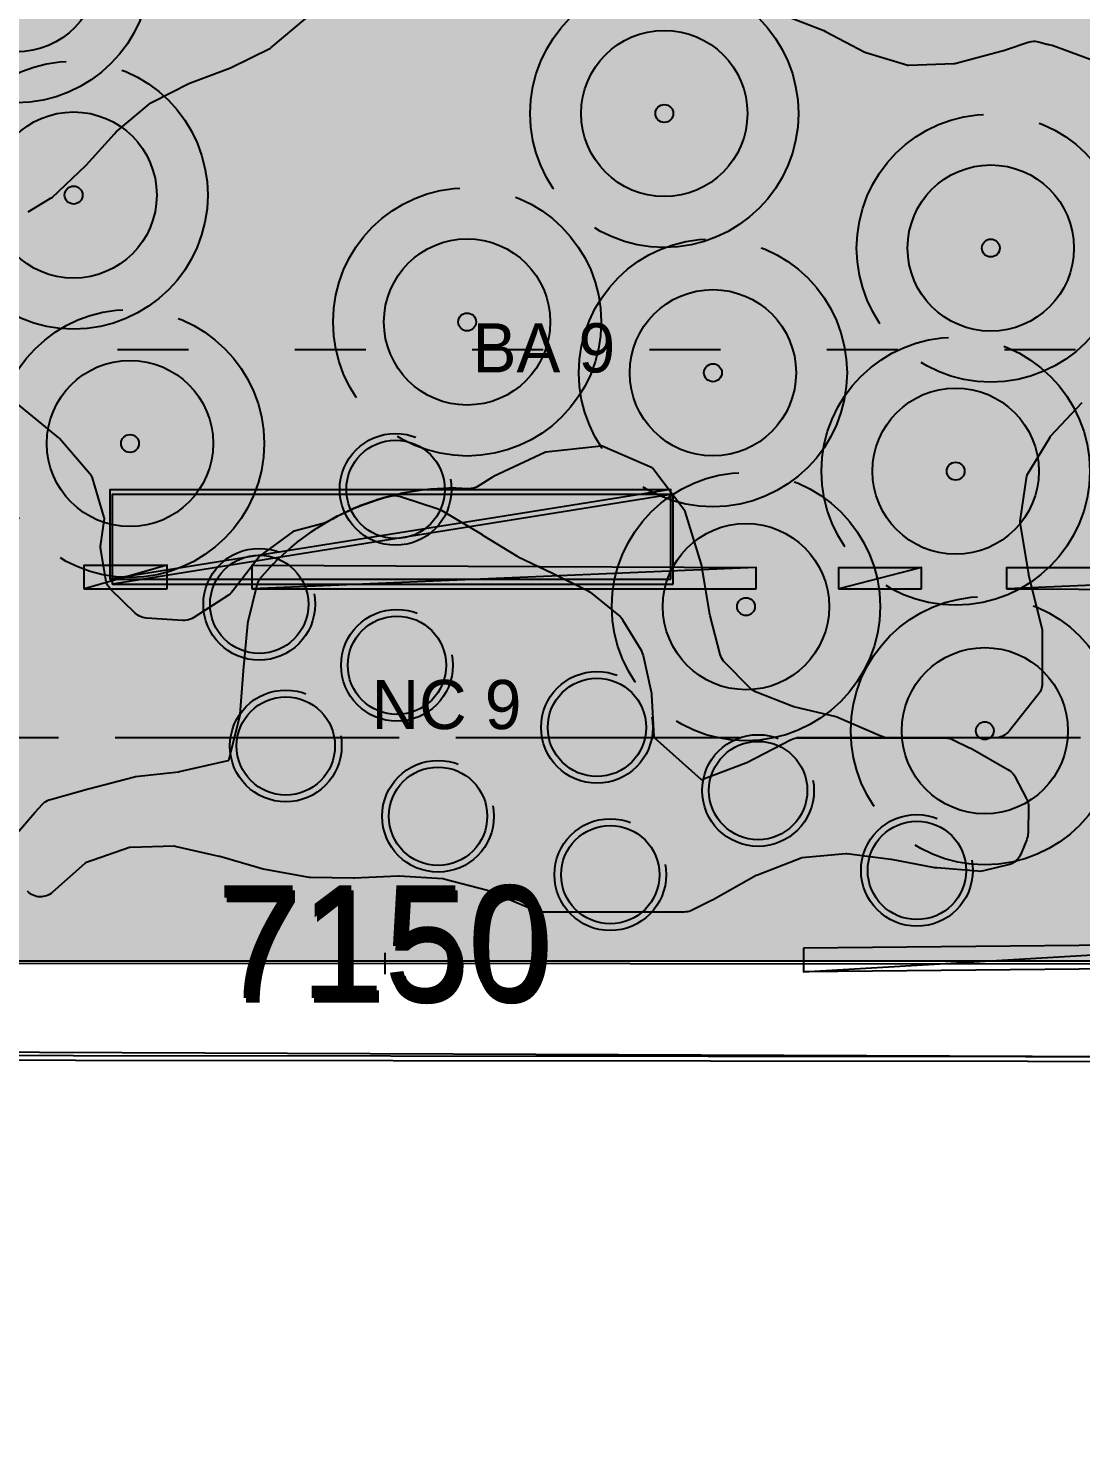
# Model space of a CAD drawing. Header units: metres. Extents: x 1 to 213, y 1 to 147.
# Drawn here: x 86.08 to 90.78, y 40.28 to 46.64 of the extents above; entities that cross this region are included whole.
import ezdxf
from ezdxf.enums import TextEntityAlignment as Align

# ---------------------------------------------------------------- set-up
doc = ezdxf.new("R2010")
doc.units = ezdxf.units.M
doc.linetypes.add('DASHED', pattern=[1.524, 1.27, -0.254])
for name, color, linetype in [('00-BASE-ARQUITECTURA', 8, 'Continuous'), ('00-BASE-TEXTO', 8, 'Continuous'), ('PJ-ARBUSTOS', 82, 'Continuous'), ('PJ-COPA-ADULTA', 8, 'DASHED'), ('PJ-ETIQUETAS', 7, 'Continuous'), ('PJ-GRAVILLA', 42, 'Continuous'), ('PJ-HERBACEAS', 212, 'Continuous'), ('PJ-LIMITE-JARDIN', 7, 'Continuous'), ('PJ-MASAS', 92, 'Continuous'), ('PJ-MASAS-RELLENO', 92, 'Continuous'), ('PJ-RIEGO-SECTORES', 5, 'Continuous'), ('PJ-VISIBILIDAD', 1, 'DASHED')]:
    doc.layers.add(name, color=color, linetype=linetype)

# ---------------------------------------------------------------- blocks, each defined once
blk = doc.blocks.new('PJ_BA')
for radius in [0.372, 0.04]:
    blk.add_circle((0, 0), radius)
at = {"flags": 1}
for tag, p, height in [('CODIGO', (0.15, 0.15), 0.2), ('ESPECIE', (0.15, -0.1), 0.15), ('ZONA', (0.15, -0.3), 0.15)]:
    blk.add_attdef(tag, p, '', height=height, dxfattribs=at)
blk = doc.blocks.new('PJ_NC')
blk.add_circle((0, 0), 0.22)
at = {"flags": 1}
for tag, p, height in [('CODIGO', (0.15, 0.15), 0.2), ('ESPECIE', (0.15, -0.1), 0.15), ('ZONA', (0.15, -0.3), 0.15)]:
    blk.add_attdef(tag, p, '', height=height, dxfattribs=at)

msp = doc.modelspace()

# ---------------------------------------------------------------- hatches: boundary and pattern name
at = {"layer": 'PJ-GRAVILLA'}
h = msp.add_hatch(dxfattribs=at)
h.set_pattern_fill('GRAVEL', scale=0.03)
h.paths.add_polyline_path([(77.6993, 54.0632), (78.7135, 54.0191), (78.7135, 53.4899), (79.0663, 53.2253), (90.7961, 53.2253), (91.1489, 53.4899), (91.1489, 54.0191), (92.1631, 54.0632), (94.1034, 54.0632), (95.6468, 53.6663), (97.0579, 52.6962), (98.1163, 51.3291), (101.2913, 42.642), (101.0708, 42.4656), (70.5996, 42.4656), (70.5555, 42.8184), (70.8201, 43.568), (73.8187, 51.3732), (74.6125, 52.4757), (75.4503, 53.1812), (76.3764, 53.7104), (77.6993, 54.0632)])
at = {"layer": 'PJ-MASAS-RELLENO'}
for points in [[(86.0731, 45.8196), (86.1771, 45.8815), (86.1789, 45.8827), (86.1806, 45.8841), (86.3313, 46.0262), (86.3337, 46.0286), (86.4597, 46.1693), (86.4677, 46.1771), (86.6157, 46.3019), (86.6232, 46.3075), (86.6313, 46.3122), (86.7925, 46.3935), (86.8003, 46.3969), (86.9786, 46.4643), (86.982, 46.4658), (87.1587, 46.5525), (87.1601, 46.5533), (87.1614, 46.5543), (87.3169, 46.6869), (87.3181, 46.688), (87.3192, 46.6892), (87.4715, 46.8701), (87.4746, 46.8735), (87.4811, 46.8804), (87.4867, 46.8858), (87.4928, 46.8906), (87.4994, 46.8948), (87.5063, 46.8984), (87.5136, 46.9012), (87.5211, 46.9033), (87.5288, 46.9047), (87.5326, 46.9052), (87.5672, 46.9121), (87.5698, 46.9127), (87.8433, 46.9859), (87.8509, 46.9875), (87.8587, 46.9884), (87.8665, 46.9886), (87.8929, 46.9877), (87.8981, 46.9879), (87.9358, 46.9917), (87.9384, 46.992), (88.1964, 47.035), (88.2044, 47.0359), (88.2124, 47.036), (88.2203, 47.0353), (88.2546, 47.0307), (88.2598, 47.0303), (88.3009, 47.0302), (88.3016, 47.0302), (88.3097, 47.03), (88.3179, 47.029), (88.3258, 47.0272), (88.3335, 47.0246), (88.341, 47.0211), (88.348, 47.017), (88.4866, 46.9254), (88.6803, 46.7995), (88.682, 46.7985), (88.6838, 46.7978), (88.8613, 46.7463), (88.8632, 46.7459), (88.8652, 46.7456), (89.0627, 46.7298), (89.0678, 46.7297), (89.2452, 46.7381), (89.2547, 46.738), (89.2642, 46.7367), (89.4497, 46.7008), (89.4566, 46.6992), (89.4634, 46.6969), (89.6334, 46.6309), (89.6418, 46.6271), (89.8176, 46.5345), (89.8193, 46.5337), (89.8211, 46.5331), (90.009, 46.4765), (90.0111, 46.476), (90.0133, 46.476), (90.2149, 46.4828), (90.2172, 46.4831), (90.2194, 46.4835), (90.4485, 46.5449), (90.4509, 46.5457), (90.5481, 46.5785), (90.5556, 46.5807), (90.5633, 46.5821), (90.5711, 46.5827), (90.5789, 46.5826), (90.5867, 46.5817), (90.5944, 46.58), (90.6307, 46.5703), (90.6358, 46.5693), (90.6381, 46.569), (90.6468, 46.5674), (90.6553, 46.5648), (90.9834, 46.4444), (90.9859, 46.4436), (91.0336, 46.4296), (91.0387, 46.4284), (91.0877, 46.4207), (91.0956, 46.4191), (91.1033, 46.4166), (91.2693, 46.3546), (91.2763, 46.3516), (91.283, 46.3479), (91.2893, 46.3437), (91.2952, 46.3388), (91.3006, 46.3334), (91.3054, 46.3275), (91.3097, 46.3212), (91.3133, 46.3145), (91.3163, 46.3074), (91.3186, 46.3002), (91.3202, 46.2927), (91.3211, 46.2851), (91.3362, 46.0644), (91.3364, 46.0562), (91.3357, 46.048), (91.3341, 46.0399), (91.3317, 46.032), (91.2639, 45.842), (91.2611, 45.8353), (91.2578, 45.8289), (91.1697, 45.676), (91.1676, 45.6718), (91.0901, 45.4907), (91.0893, 45.4888), (91.0225, 45.307), (91.0202, 45.3013), (91.0174, 45.2958), (90.9268, 45.1324), (90.9227, 45.1257), (90.9179, 45.1194), (90.7896, 44.968), (90.7873, 44.9654), (90.6467, 44.8134), (90.6454, 44.8118), (90.6443, 44.8101), (90.5424, 44.6409), (90.5414, 44.6391), (90.5411, 44.6372), (90.5113, 44.4348), (90.5111, 44.4328), (90.5113, 44.4308), (90.5492, 44.1966), (90.5499, 44.1934), (90.6088, 43.9562), (90.6101, 43.9498), (90.6109, 43.9433), (90.6111, 43.9367), (90.6106, 43.7087), (90.6102, 43.701), (90.6091, 43.6934), (90.6073, 43.686), (90.6047, 43.6787), (90.6015, 43.6718), (90.5976, 43.6651), (90.5931, 43.6589), (90.4627, 43.4957), (90.4574, 43.4897), (90.4516, 43.4843), (90.4452, 43.4795), (90.4384, 43.4753), (90.4313, 43.4719), (90.4238, 43.4692), (90.416, 43.4672), (90.4082, 43.466), (90.4002, 43.4656), (89.9232, 43.4656), (89.9158, 43.4659), (89.9085, 43.467), (89.9014, 43.4686), (89.8944, 43.471), (89.8924, 43.4717), (89.8894, 43.473), (89.6922, 43.5583), (89.6906, 43.5589), (89.6889, 43.5594), (89.4991, 43.6046), (89.4881, 43.6081), (89.3282, 43.6717), (89.3206, 43.6751), (89.3135, 43.6794), (89.3068, 43.6843), (89.3007, 43.6899), (89.19, 43.8026), (89.1844, 43.8088), (89.1796, 43.8156), (89.1755, 43.8229), (89.1722, 43.8305), (89.1696, 43.8384), (89.1245, 44.0112), (89.1229, 44.0185), (89.0867, 44.2408), (89.0854, 44.2462), (89.0139, 44.4782), (89.0133, 44.4798), (89.0124, 44.4813), (88.869, 44.6711), (88.8677, 44.6727), (88.8658, 44.6736), (88.6419, 44.7701), (88.64, 44.7709), (88.6379, 44.7707), (88.3894, 44.7434), (88.3873, 44.743), (88.3853, 44.7422), (88.1558, 44.6349), (88.1515, 44.6326), (88.0867, 44.5919), (88.0796, 44.5879), (88.0721, 44.5847), (88.0644, 44.5822), (88.0564, 44.5806), (88.0483, 44.5797), (88.0402, 44.5797), (87.9869, 44.5824), (87.985, 44.5824), (87.9575, 44.5824), (87.9555, 44.5824), (87.8774, 44.5785), (87.8754, 44.5784), (87.8481, 44.5757), (87.8461, 44.5754), (87.7688, 44.564), (87.7668, 44.5636), (87.7399, 44.5583), (87.738, 44.5578), (87.6621, 44.5388), (87.6602, 44.5383), (87.6339, 44.5303), (87.632, 44.5297), (87.5584, 44.5034), (87.5565, 44.5026), (87.5311, 44.4921), (87.5294, 44.4913), (87.4586, 44.4579), (87.4569, 44.457), (87.4327, 44.4441), (87.4309, 44.4431), (87.415, 44.4335), (87.4083, 44.43), (87.4014, 44.427), (87.3943, 44.4248), (87.2634, 44.3902), (87.2617, 44.3897), (87.2601, 44.3886), (87.1093, 44.2777), (87.1078, 44.2765), (87.1066, 44.275), (86.9901, 44.1229), (86.9842, 44.116), (86.9775, 44.1098), (86.9701, 44.1044), (86.8147, 44.0037), (86.8073, 43.9995), (86.7995, 43.9961), (86.7914, 43.9935), (86.7831, 43.9918), (86.7746, 43.991), (86.7661, 43.9911), (86.6027, 44.0014), (86.5947, 44.0023), (86.5868, 44.0041), (86.5791, 44.0066), (86.5717, 44.0099), (86.5646, 44.0139), (86.5581, 44.0186), (86.552, 44.0239), (86.4442, 44.129), (86.4385, 44.1352), (86.4335, 44.1419), (86.4292, 44.1491), (86.4257, 44.1568), (86.423, 44.1648), (86.4211, 44.173), (86.3984, 44.3077), (86.3975, 44.3159), (86.3974, 44.3242), (86.3982, 44.3325), (86.4148, 44.4473), (86.415, 44.4494), (86.4145, 44.4515), (86.3596, 44.6337), (86.3589, 44.6356), (86.3576, 44.6373), (86.2133, 44.8051), (86.2121, 44.8063), (86.2108, 44.8075), (86.0202, 44.9643), (86.0166, 44.9674), (85.8501, 45.122), (85.845, 45.1272), (85.8404, 45.1327), (85.8364, 45.1387), (85.7476, 45.2828), (85.7436, 45.2901), (85.7404, 45.2978), (85.738, 45.3059), (85.7365, 45.3141), (85.7358, 45.3224), (85.736, 45.3307), (85.7371, 45.339), (85.7684, 45.5119), (85.7701, 45.5191), (85.7724, 45.5261), (85.7754, 45.5329), (85.7789, 45.5394), (85.7831, 45.5455), (85.9103, 45.7157), (85.9153, 45.7217), (85.9208, 45.7272), (85.9269, 45.7322), (85.9334, 45.7365), (86.0731, 45.8196)], [(86.018, 43.0228), (86.0207, 43.0295), (86.0241, 43.0359), (86.028, 43.0419), (86.0324, 43.0476), (86.1039, 43.1312), (86.1053, 43.1328), (86.1359, 43.1666), (86.1412, 43.1719), (86.1469, 43.1767), (86.1531, 43.181), (86.1597, 43.1846), (86.1665, 43.1877), (86.1737, 43.19), (86.3477, 43.2388), (86.3491, 43.2392), (86.5432, 43.2897), (86.5544, 43.2918), (86.7469, 43.3134), (86.7513, 43.3141), (86.9686, 43.3637), (86.9705, 43.3642), (86.9711, 43.3661), (87.0216, 43.5672), (87.0219, 43.5689), (87.0221, 43.5706), (87.0367, 43.7646), (87.0369, 43.7661), (87.0567, 43.975), (87.0586, 43.9866), (87.099, 44.1508), (87.101, 44.1577), (87.1036, 44.1643), (87.1068, 44.1707), (87.1105, 44.1768), (87.1148, 44.1825), (87.116, 44.184), (87.1186, 44.1869), (87.1698, 44.2434), (87.1725, 44.2463), (87.1905, 44.2643), (87.1934, 44.267), (87.2499, 44.3182), (87.2529, 44.3208), (87.2726, 44.337), (87.2757, 44.3394), (87.3369, 44.3848), (87.3402, 44.3871), (87.3614, 44.4013), (87.3647, 44.4034), (87.4301, 44.4426), (87.4335, 44.4445), (87.456, 44.4565), (87.4595, 44.4583), (87.5285, 44.4909), (87.5321, 44.4925), (87.5556, 44.5023), (87.5593, 44.5037), (87.6311, 44.5294), (87.6348, 44.5306), (87.6592, 44.538), (87.663, 44.5391), (87.6946, 44.547), (87.702, 44.5485), (87.7094, 44.5492), (87.717, 44.5493), (87.7244, 44.5487), (87.7318, 44.5474), (87.7391, 44.5453), (87.9083, 44.4896), (87.9164, 44.4864), (87.9241, 44.4824), (88.1045, 44.3752), (88.1057, 44.3745), (88.262, 44.2778), (88.2658, 44.2757), (88.4193, 44.2023), (88.4201, 44.2019), (88.5733, 44.1265), (88.581, 44.1221), (88.5883, 44.1169), (88.7152, 44.0144), (88.7204, 44.0098), (88.7252, 44.0047), (88.7295, 43.9993), (88.7334, 43.9935), (88.8157, 43.857), (88.8198, 43.8494), (88.823, 43.8414), (88.8253, 43.8331), (88.8614, 43.6714), (88.8626, 43.6649), (88.8632, 43.6584), (88.8736, 43.4706), (88.8738, 43.4687), (88.8751, 43.4674), (89.0838, 43.2797), (89.0853, 43.2785), (89.0871, 43.2791), (89.2845, 43.3534), (89.2886, 43.3553), (89.4841, 43.4557), (89.4898, 43.4583), (89.4925, 43.4594), (89.4999, 43.4621), (89.5076, 43.464), (89.5155, 43.4652), (89.5234, 43.4656), (90.1748, 43.4656), (90.1819, 43.4653), (90.189, 43.4643), (90.196, 43.4628), (90.2028, 43.4606), (90.2093, 43.4578), (90.2858, 43.4212), (90.2907, 43.4186), (90.4575, 43.3239), (90.4639, 43.3198), (90.4699, 43.3152), (90.4754, 43.3101), (90.4804, 43.3044), (90.4848, 43.2983), (90.4887, 43.2918), (90.5395, 43.196), (90.5429, 43.1888), (90.5456, 43.1812), (90.5475, 43.1735), (90.5486, 43.1656), (90.5489, 43.1576), (90.5475, 43.0401), (90.547, 43.0326), (90.5459, 43.0251), (90.544, 43.0178), (90.5415, 43.0107), (90.5143, 42.9443), (90.5111, 42.9374), (90.5072, 42.9309), (90.5028, 42.9248), (90.4978, 42.9191), (90.4924, 42.9139), (90.4864, 42.9093), (90.48, 42.9052), (90.4733, 42.9018), (90.4663, 42.899), (90.459, 42.8969), (90.3478, 42.87), (90.3395, 42.8685), (90.331, 42.8678), (90.3225, 42.868), (90.1391, 42.883), (90.1309, 42.8841), (89.9357, 42.9206), (89.9336, 42.9209), (89.7366, 42.9468), (89.7343, 42.9469), (89.7321, 42.9469), (89.5358, 42.9276), (89.534, 42.9273), (89.5323, 42.9268), (89.3363, 42.8511), (89.3312, 42.8487), (89.1349, 42.739), (89.1316, 42.7372), (89.0452, 42.694), (89.0384, 42.691), (89.0314, 42.6887), (89.0242, 42.687), (89.0168, 42.6859), (89.0094, 42.6856), (88.3763, 42.6856), (88.369, 42.6859), (88.3618, 42.6869), (88.3546, 42.6886), (88.3477, 42.6909), (88.3331, 42.6965), (88.3308, 42.6974), (88.1341, 42.7796), (88.1289, 42.7814), (87.9332, 42.8332), (87.9312, 42.8336), (87.9293, 42.8338), (87.733, 42.8456), (87.7288, 42.8456), (87.533, 42.837), (87.5281, 42.837), (87.3366, 42.8404), (87.3303, 42.8408), (87.324, 42.8416), (87.1341, 42.8756), (87.1258, 42.8775), (86.9307, 42.9342), (86.9284, 42.9348), (86.7308, 42.9796), (86.7292, 42.9799), (86.7276, 42.9799), (86.5309, 42.9748), (86.5289, 42.9747), (86.5269, 42.9741), (86.3304, 42.9054), (86.3286, 42.9047), (86.3271, 42.9035), (86.1823, 42.774), (86.1763, 42.7691), (86.1699, 42.7649), (86.1631, 42.7613), (86.156, 42.7583), (86.1486, 42.7561), (86.1411, 42.7545), (86.1334, 42.7538), (86.1257, 42.7537), (86.1181, 42.7544), (86.1105, 42.7558), (86.1031, 42.7579), (86.0959, 42.7608), (86.0891, 42.7643), (86.0826, 42.7684), (86.0766, 42.7732), (86.071, 42.7785), (86.066, 42.7843), (86.0015, 42.8666), (85.9968, 42.8733), (85.9929, 42.8803), (85.9896, 42.8877), (85.9872, 42.8954), (85.9855, 42.9033), (85.9846, 42.9113), (85.9845, 42.9194), (85.9853, 42.9275), (85.9869, 42.9354), (85.9892, 42.9431), (86.018, 43.0228)]]:
    msp.add_hatch(color=7, dxfattribs=at).paths.add_polyline_path(points)

# ---------------------------------------------------------------- linework, layer by layer
at = {"layer": '00-BASE-ARQUITECTURA'}
for points in [[(86.7904, 45.2014), (86.4728, 45.2014)], [(87.5841, 45.2014), (87.2666, 45.2014)], [(88.3779, 45.2014), (88.0603, 45.2014)], [(89.1716, 45.2014), (88.8541, 45.2014)], [(89.9654, 45.2014), (89.6478, 45.2014)], [(90.7591, 45.2014), (90.4416, 45.2014)], [(88.9493, 44.1748), (88.9493, 44.577), (86.4411, 44.1748), (88.9493, 44.1748)], [(88.9493, 44.577), (86.4411, 44.1748), (86.4411, 44.577), (88.9493, 44.577)], [(88.9599, 44.1536), (88.9599, 44.5558), (86.4517, 44.1536), (88.9599, 44.1536)], [(88.9599, 44.5558), (86.4517, 44.1536), (86.4517, 44.5558), (88.9599, 44.5558)], [(86.6951, 44.1325), (86.6951, 44.2383), (86.3247, 44.1325), (86.6951, 44.1325)], [(86.6951, 44.2383), (86.3247, 44.1325), (86.3247, 44.2383), (86.6951, 44.2383)], [(89.3303, 44.2277), (87.0761, 44.1325), (87.0761, 44.2383), (89.3303, 44.2277)], [(89.3303, 44.1325), (89.3303, 44.2277), (87.0761, 44.1325), (89.3303, 44.1325)], [(90.0712, 44.1325), (90.0712, 44.2277), (89.7008, 44.1325), (90.0712, 44.1325)], [(90.0712, 44.2277), (89.7008, 44.1325), (89.7008, 44.2277), (90.0712, 44.2277)], [(92.7064, 44.1219), (92.7064, 44.2277), (90.4522, 44.1325), (92.7064, 44.1219)], [(92.7064, 44.2277), (90.4522, 44.1325), (90.4522, 44.2277), (92.7064, 44.2277)], [(89.542, 42.5238), (89.542, 42.418), (91.701, 42.545), (89.542, 42.5238)], [(89.542, 42.418), (91.701, 42.545), (91.701, 42.4391), (89.542, 42.418)], [(132.6056, 42.4603), (98.813, 42.4497), (51.9289, 42.4709), (51.9183, 40.2061), (63.2954, 40.1637), (62.5016, 38.0788), (61.8984, 36.4807), (60.5119, 32.8612), (59.8875, 31.2208), (59.2102, 29.4428), (58.5223, 27.8553), (57.9402, 26.7652), (56.6173, 24.7438), (54.7229, 22.5637), (53.0189, 21.0502), (52.1723, 20.4152), (50.426, 19.3146), (48.5316, 18.3832)], [(87.6688, 42.5026), (87.6688, 42.4074)], [(52.1935, 42.0793), (123.197, 42.0052)], [(101.6705, 41.9946), (70.2063, 42.1216)], [(52.204, 42.0581), (123.2076, 41.9841)]]:
    msp.add_lwpolyline(points, dxfattribs=at)
at = {"layer": 'PJ-COPA-ADULTA'}
for centre, radius in [((86.02, 46.9074), 0.6), ((88.9198, 46.2598), 0.6), ((86.277, 45.8945), 0.6), ((90.3805, 45.6574), 0.6), ((88.0377, 45.3266), 0.6), ((89.1374, 45.0993), 0.6), ((86.5294, 44.7828), 0.6), ((90.2234, 44.6587), 0.6), ((87.7176, 44.5773), 0.25), ((89.2854, 44.0525), 0.6), ((87.1075, 44.063), 0.25), ((90.3539, 43.4973), 0.6), ((87.7237, 43.79), 0.25), ((88.6186, 43.5121), 0.25), ((87.2264, 43.4289), 0.25), ((89.3396, 43.2295), 0.25), ((87.9077, 43.1144), 0.25), ((88.6781, 42.8529), 0.25), ((90.0501, 42.872), 0.25)]:
    msp.add_circle(centre, radius, dxfattribs=at)
at = {"layer": 'PJ-LIMITE-JARDIN'}
msp.add_lwpolyline([(77.6993, 54.0632), (78.7135, 54.0191), (78.7135, 53.4899), (79.0663, 53.2253), (90.7961, 53.2253), (91.1489, 53.4899), (91.1489, 54.0191), (92.1631, 54.0632), (94.1034, 54.0632), (95.6468, 53.6663), (97.0579, 52.6962), (98.1163, 51.3291), (101.2913, 42.642), (101.0708, 42.4656), (70.5996, 42.4656), (70.5555, 42.8184), (70.8201, 43.568), (73.8187, 51.3732), (74.6125, 52.4757), (75.4503, 53.1812), (76.3764, 53.7104), (77.6993, 54.0632)], close=True, dxfattribs=at)
at = {"layer": 'PJ-MASAS'}
for points in [[(86.0731, 45.8196), (86.1771, 45.8815), (86.1789, 45.8827), (86.1806, 45.8841), (86.3313, 46.0262), (86.3337, 46.0286), (86.4597, 46.1693), (86.4677, 46.1771), (86.6157, 46.3019), (86.6232, 46.3075), (86.6313, 46.3122), (86.7925, 46.3935), (86.8003, 46.3969), (86.9786, 46.4643), (86.982, 46.4658), (87.1587, 46.5525), (87.1601, 46.5533), (87.1614, 46.5543), (87.3169, 46.6869)], [(89.4634, 46.6969), (89.6334, 46.6309), (89.6418, 46.6271), (89.8176, 46.5345), (89.8193, 46.5337), (89.8211, 46.5331), (90.009, 46.4765), (90.0111, 46.476), (90.0133, 46.476), (90.2149, 46.4828), (90.2172, 46.4831), (90.2194, 46.4835), (90.4485, 46.5449), (90.4509, 46.5457), (90.5481, 46.5785), (90.5556, 46.5807), (90.5633, 46.5821), (90.5711, 46.5827), (90.5789, 46.5826), (90.5867, 46.5817), (90.5944, 46.58), (90.6307, 46.5703), (90.6358, 46.5693), (90.6381, 46.569), (90.6468, 46.5674), (90.6553, 46.5648), (90.9834, 46.4444)], [(90.7873, 44.9654), (90.6467, 44.8134), (90.6454, 44.8118), (90.6443, 44.8101), (90.5424, 44.6409), (90.5414, 44.6391), (90.5411, 44.6372), (90.5113, 44.4348), (90.5111, 44.4328), (90.5113, 44.4308), (90.5492, 44.1966), (90.5499, 44.1934), (90.6088, 43.9562), (90.6101, 43.9498), (90.6109, 43.9433), (90.6111, 43.9367), (90.6106, 43.7087), (90.6102, 43.701), (90.6091, 43.6934), (90.6073, 43.686), (90.6047, 43.6787), (90.6015, 43.6718), (90.5976, 43.6651), (90.5931, 43.6589), (90.4627, 43.4957), (90.4574, 43.4897), (90.4516, 43.4843), (90.4452, 43.4795), (90.4384, 43.4753), (90.4313, 43.4719), (90.4238, 43.4692), (90.416, 43.4672), (90.4082, 43.466), (90.4002, 43.4656), (89.9232, 43.4656), (89.9158, 43.4659), (89.9085, 43.467), (89.9014, 43.4686), (89.8944, 43.471), (89.8924, 43.4717), (89.8894, 43.473), (89.6922, 43.5583), (89.6906, 43.5589), (89.6889, 43.5594), (89.4991, 43.6046), (89.4881, 43.6081), (89.3282, 43.6717), (89.3206, 43.6751), (89.3135, 43.6794), (89.3068, 43.6843), (89.3007, 43.6899), (89.19, 43.8026), (89.1844, 43.8088), (89.1796, 43.8156), (89.1755, 43.8229), (89.1722, 43.8305), (89.1696, 43.8384), (89.1245, 44.0112), (89.1229, 44.0185), (89.0867, 44.2408), (89.0854, 44.2462), (89.0139, 44.4782), (89.0133, 44.4798), (89.0124, 44.4813), (88.869, 44.6711), (88.8677, 44.6727), (88.8658, 44.6736), (88.6419, 44.7701), (88.64, 44.7709), (88.6379, 44.7707), (88.3894, 44.7434), (88.3873, 44.743), (88.3853, 44.7422), (88.1558, 44.6349), (88.1515, 44.6326), (88.0867, 44.5919), (88.0796, 44.5879), (88.0721, 44.5847), (88.0644, 44.5822), (88.0564, 44.5806), (88.0483, 44.5797), (88.0402, 44.5797), (87.9869, 44.5824), (87.985, 44.5824), (87.9575, 44.5824), (87.9555, 44.5824), (87.8774, 44.5785), (87.8754, 44.5784), (87.8481, 44.5757), (87.8461, 44.5754), (87.7688, 44.564), (87.7668, 44.5636), (87.7399, 44.5583), (87.738, 44.5578), (87.6621, 44.5388), (87.6602, 44.5383), (87.6339, 44.5303), (87.632, 44.5297), (87.5584, 44.5034), (87.5565, 44.5026), (87.5311, 44.4921), (87.5294, 44.4913), (87.4586, 44.4579), (87.4569, 44.457), (87.4327, 44.4441), (87.4309, 44.4431), (87.415, 44.4335), (87.4083, 44.43), (87.4014, 44.427), (87.3943, 44.4248), (87.2634, 44.3902), (87.2617, 44.3897), (87.2601, 44.3886), (87.1093, 44.2777), (87.1078, 44.2765), (87.1066, 44.275), (86.9901, 44.1229), (86.9842, 44.116), (86.9775, 44.1098), (86.9701, 44.1044), (86.8147, 44.0037), (86.8073, 43.9995), (86.7995, 43.9961), (86.7914, 43.9935), (86.7831, 43.9918), (86.7746, 43.991), (86.7661, 43.9911), (86.6027, 44.0014), (86.5947, 44.0023), (86.5868, 44.0041), (86.5791, 44.0066), (86.5717, 44.0099), (86.5646, 44.0139), (86.5581, 44.0186), (86.552, 44.0239), (86.4442, 44.129), (86.4385, 44.1352), (86.4335, 44.1419), (86.4292, 44.1491), (86.4257, 44.1568), (86.423, 44.1648), (86.4211, 44.173), (86.3984, 44.3077), (86.3975, 44.3159), (86.3974, 44.3242), (86.3982, 44.3325), (86.4148, 44.4473), (86.415, 44.4494), (86.4145, 44.4515), (86.3596, 44.6337), (86.3589, 44.6356), (86.3576, 44.6373), (86.2133, 44.8051), (86.2121, 44.8063), (86.2108, 44.8075), (86.0202, 44.9643)], [(86.0324, 43.0476), (86.1039, 43.1312), (86.1053, 43.1328), (86.1359, 43.1666), (86.1412, 43.1719), (86.1469, 43.1767), (86.1531, 43.181), (86.1597, 43.1846), (86.1665, 43.1877), (86.1737, 43.19), (86.3477, 43.2388), (86.3491, 43.2392), (86.5432, 43.2897), (86.5544, 43.2918), (86.7469, 43.3134), (86.7513, 43.3141), (86.9686, 43.3637), (86.9705, 43.3642), (86.9711, 43.3661), (87.0216, 43.5672), (87.0219, 43.5689), (87.0221, 43.5706), (87.0367, 43.7646), (87.0369, 43.7661), (87.0567, 43.975), (87.0586, 43.9866), (87.099, 44.1508), (87.101, 44.1577), (87.1036, 44.1643), (87.1068, 44.1707), (87.1105, 44.1768), (87.1148, 44.1825), (87.116, 44.184), (87.1186, 44.1869), (87.1698, 44.2434), (87.1725, 44.2463), (87.1905, 44.2643), (87.1934, 44.267), (87.2499, 44.3182), (87.2529, 44.3208), (87.2726, 44.337), (87.2757, 44.3394), (87.3369, 44.3848), (87.3402, 44.3871), (87.3614, 44.4013), (87.3647, 44.4034), (87.4301, 44.4426), (87.4335, 44.4445), (87.456, 44.4565), (87.4595, 44.4583), (87.5285, 44.4909), (87.5321, 44.4925), (87.5556, 44.5023), (87.5593, 44.5037), (87.6311, 44.5294), (87.6348, 44.5306), (87.6592, 44.538), (87.663, 44.5391), (87.6946, 44.547), (87.702, 44.5485), (87.7094, 44.5492), (87.717, 44.5493), (87.7244, 44.5487), (87.7318, 44.5474), (87.7391, 44.5453), (87.9083, 44.4896), (87.9164, 44.4864), (87.9241, 44.4824), (88.1045, 44.3752), (88.1057, 44.3745), (88.262, 44.2778), (88.2658, 44.2757), (88.4193, 44.2023), (88.4201, 44.2019), (88.5733, 44.1265), (88.581, 44.1221), (88.5883, 44.1169), (88.7152, 44.0144), (88.7204, 44.0098), (88.7252, 44.0047), (88.7295, 43.9993), (88.7334, 43.9935), (88.8157, 43.857), (88.8198, 43.8494), (88.823, 43.8414), (88.8253, 43.8331), (88.8614, 43.6714), (88.8626, 43.6649), (88.8632, 43.6584), (88.8736, 43.4706), (88.8738, 43.4687), (88.8751, 43.4674), (89.0838, 43.2797), (89.0853, 43.2785), (89.0871, 43.2791), (89.2845, 43.3534), (89.2886, 43.3553), (89.4841, 43.4557), (89.4898, 43.4583), (89.4925, 43.4594), (89.4999, 43.4621), (89.5076, 43.464), (89.5155, 43.4652), (89.5234, 43.4656), (90.1748, 43.4656), (90.1819, 43.4653), (90.189, 43.4643), (90.196, 43.4628), (90.2028, 43.4606), (90.2093, 43.4578), (90.2858, 43.4212), (90.2907, 43.4186), (90.4575, 43.3239), (90.4639, 43.3198), (90.4699, 43.3152), (90.4754, 43.3101), (90.4804, 43.3044), (90.4848, 43.2983), (90.4887, 43.2918), (90.5395, 43.196), (90.5429, 43.1888), (90.5456, 43.1812), (90.5475, 43.1735), (90.5486, 43.1656), (90.5489, 43.1576), (90.5475, 43.0401), (90.547, 43.0326), (90.5459, 43.0251), (90.544, 43.0178), (90.5415, 43.0107), (90.5143, 42.9443), (90.5111, 42.9374), (90.5072, 42.9309), (90.5028, 42.9248), (90.4978, 42.9191), (90.4924, 42.9139), (90.4864, 42.9093), (90.48, 42.9052), (90.4733, 42.9018), (90.4663, 42.899), (90.459, 42.8969), (90.3478, 42.87), (90.3395, 42.8685), (90.331, 42.8678), (90.3225, 42.868), (90.1391, 42.883), (90.1309, 42.8841), (89.9357, 42.9206), (89.9336, 42.9209), (89.7366, 42.9468), (89.7343, 42.9469), (89.7321, 42.9469), (89.5358, 42.9276), (89.534, 42.9273), (89.5323, 42.9268), (89.3363, 42.8511), (89.3312, 42.8487), (89.1349, 42.739), (89.1316, 42.7372), (89.0452, 42.694), (89.0384, 42.691), (89.0314, 42.6887), (89.0242, 42.687), (89.0168, 42.6859), (89.0094, 42.6856), (88.3763, 42.6856), (88.369, 42.6859), (88.3618, 42.6869), (88.3546, 42.6886), (88.3477, 42.6909), (88.3331, 42.6965), (88.3308, 42.6974), (88.1341, 42.7796), (88.1289, 42.7814), (87.9332, 42.8332), (87.9312, 42.8336), (87.9293, 42.8338), (87.733, 42.8456), (87.7288, 42.8456), (87.533, 42.837), (87.5281, 42.837), (87.3366, 42.8404), (87.3303, 42.8408), (87.324, 42.8416), (87.1341, 42.8756), (87.1258, 42.8775), (86.9307, 42.9342), (86.9284, 42.9348), (86.7308, 42.9796), (86.7292, 42.9799), (86.7276, 42.9799), (86.5309, 42.9748), (86.5289, 42.9747), (86.5269, 42.9741), (86.3304, 42.9054), (86.3286, 42.9047), (86.3271, 42.9035), (86.1823, 42.774), (86.1763, 42.7691), (86.1699, 42.7649), (86.1631, 42.7613), (86.156, 42.7583), (86.1486, 42.7561), (86.1411, 42.7545), (86.1334, 42.7538), (86.1257, 42.7537), (86.1181, 42.7544), (86.1105, 42.7558), (86.1031, 42.7579), (86.0959, 42.7608), (86.0891, 42.7643), (86.0826, 42.7684), (86.0766, 42.7732), (86.071, 42.7785)]]:
    msp.add_lwpolyline(points, dxfattribs=at)
at = {"layer": 'PJ-RIEGO-SECTORES'}
msp.add_lwpolyline([(78.7135, 53.4899), (79.0663, 53.2253), (90.7961, 53.2253), (91.1489, 53.4899), (91.1489, 54.0191), (92.1631, 54.0632), (94.1034, 54.0632), (95.6468, 53.6663), (97.0579, 52.6962), (98.1163, 51.3291), (101.2913, 42.642), (101.0708, 42.4656), (70.5996, 42.4656), (70.5555, 42.8184), (70.8201, 43.568), (73.8187, 51.3732), (74.6125, 52.4757), (75.4503, 53.1812), (76.3764, 53.7104), (77.6993, 54.0632), (78.7135, 54.0191), (78.7135, 53.4899)], close=True, dxfattribs=at)
at = {"layer": 'PJ-VISIBILIDAD'}
msp.add_lwpolyline([(79.0663, 52.2253), (90.7961, 52.2253), (90.8879, 52.2295), (90.979, 52.2422), (91.0684, 52.2631), (91.1556, 52.2922), (91.2398, 52.3291), (91.3202, 52.3736), (91.3961, 52.4253), (91.7489, 52.6899), (91.828, 52.7559), (91.8999, 52.8296), (91.9638, 52.9103), (92.0191, 52.9972), (92.0491, 53.0573), (92.1849, 53.0632), (93.9769, 53.0632), (95.2262, 52.7419), (96.3628, 51.9605), (97.2304, 50.8399), (99.9256, 43.4656), (71.852, 43.4656)], dxfattribs=at)

# ---------------------------------------------------------------- block references
at = {"layer": 'PJ-ARBUSTOS'}
for p in [(86.02, 46.9074), (88.9198, 46.2598), (86.277, 45.8945), (90.3805, 45.6574), (88.0377, 45.3266), (89.1374, 45.0993), (86.5294, 44.7828), (90.2234, 44.6587), (89.2854, 44.0525), (90.3539, 43.4973)]:
    msp.add_blockref('PJ_BA', p, dxfattribs=at)
at = {"layer": 'PJ-HERBACEAS'}
for p in [(87.7176, 44.5773), (87.1075, 44.063), (87.7237, 43.79), (88.6186, 43.5121), (87.2264, 43.4289), (89.3396, 43.2295), (87.9077, 43.1144), (90.0501, 42.872), (88.6781, 42.8529)]:
    msp.add_blockref('PJ_NC', p, dxfattribs=at)

# ---------------------------------------------------------------- texts
at = {"layer": '00-BASE-TEXTO'}
for p in [(86.9173, 42.3016), (86.9279, 42.2804)]:
    msp.add_text('7150', height=0.50296, dxfattribs=at).set_placement(p)
at = {"layer": 'PJ-ETIQUETAS'}
for s, p in [('BA 9', (88.3811, 45.2108)), ('NC 9', (87.9455, 43.6145))]:
    msp.add_text(s, height=0.22, dxfattribs=at).set_placement(p, align=Align.MIDDLE_CENTER)

doc.saveas('drawing.dxf')
